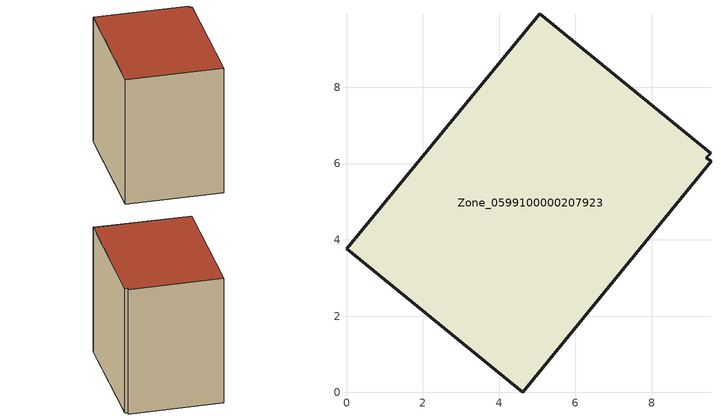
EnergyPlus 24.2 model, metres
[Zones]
Zone_0599100000207923
 floor ground (C_G): 0,3.76 5.07,9.93 9.54,6.28 9.44,6.15 9.55,6.05 4.62,0 z0
 wall outside (C_F): 5.07,9.93 0,3.76 4.62,0 9.55,6.05 9.44,6.15 9.54,6.28 5.07,9.93 z0:8.27
 roof outside (C_R): 4.62,0 9.55,6.05 9.44,6.15 9.54,6.28 5.07,9.93 0,3.76 z8.27
[BUILDING]
Pand.0599100000207923: North Axis=0; Terrain=City; Loads Convergence Tolerance Value=0.04; Temperature Convergence Tolerance Value=0.4; Solar Distribution=FullExterior; Maximum Number of Warmup Days=25; Minimum Number of Warmup Days=1
[Site:Location]
Rotterdam.The.Hague.AP_ZH_NLD Design_Conditions: Latitude=51.96; Longitude=4.45; Time Zone=1; Elevation=-4.5
[SITE:GROUNDTEMPERATURE:BUILDINGSURFACE]
18, 18, 18, 18, 18, 18, 18, 18, 18, 18, 18, 18
[MATERIAL] Thermal Absorptance=0.9; Solar Absorptance=0.7; Visible Absorptance=0.7
Name | Roughness | Thickness | Conductivity | Density | Specific Heat
G.TI.1946-1964 | MediumSmooth | 0.15 | 1 | 540 | 1210
F.TI.1946-1964 | Rough | 0.3 | 0.857143 | 1920 | 840
R.TI.1946-1964 | MediumRough | 0.2 | 0.277778 | 1500 | 1000
[CONSTRUCTION]
C_G: G.TI.1946-1964
C_F: F.TI.1946-1964
C_R: R.TI.1946-1964
[ZONE]
Zone_0599100000207923: Type=1; Multiplier=1; Ceiling Height=Autocalculate; Volume=Autocalculate; Floor Area=autocalculate; Part of Total Floor Area=Yes
[ZONEINFILTRATION:DESIGNFLOWRATE]
Infil_Zone_0599100000207923: Zone or ZoneList or Space or SpaceList=Zone_0599100000207923; Schedule=AlwaysOn; Design Flow Rate Calculation Method=Flow/Area; Flow Rate per Floor Area=0.003; Constant Term Coefficient=1; Temperature Term Coefficient=0; Velocity Term Coefficient=0; Velocity Squared Term Coefficient=0
[HVACTEMPLATE:ZONE:IDEALLOADSAIRSYSTEM]
Zone_0599100000207923: Maximum Heating Supply Air Temperature=50; Minimum Cooling Supply Air Temperature=13; Maximum Heating Supply Air Humidity Ratio=0.0156; Minimum Cooling Supply Air Humidity Ratio=0.0077; Heating Limit=NoLimit; Cooling Limit=NoLimit; Dehumidification Control Type=ConstantSensibleHeatRatio; Cooling Sensible Heat Ratio=0.7; Dehumidification Setpoint=60; Humidification Control Type=None; Humidification Setpoint=30; Outdoor Air Method=None; Outdoor Air Flow Rate per Person=0.00944; Outdoor Air Flow Rate per Zone Floor Area=0; Outdoor Air Flow Rate per Zone=0; Demand Controlled Ventilation Type=None; Outdoor Air Economizer Type=NoEconomizer; Heat Recovery Type=None; Sensible Heat Recovery Effectiveness=0.7; Latent Heat Recovery Effectiveness=0.65
[ZONECONTROL:THERMOSTAT]
ThermostatControl_Zone_0599100000207923: Zone or ZoneList=Zone_0599100000207923; Control Type Schedule=DualSetpointControlType; Control 1=Thermostat_Zone_0599100000207923; Temperature Difference Between Cutout And Setpoint=0
[THERMOSTATSETPOINT:DUALSETPOINT]
Thermostat_Zone_0599100000207923: Heating Setpoint Temperature Schedule=HeatingSetpoint_Zone_0599100000207923; Cooling Setpoint Temperature Schedule=CoolingSetpoint_Zone_0599100000207923
[SCHEDULE:COMPACT]
HeatingSetpoint_Zone_0599100000207923: Through: 12/31, For: AllDays, Until: 24:00, 21
CoolingSetpoint_Zone_0599100000207923: Through: 12/31, For: AllDays, Until: 24:00, 24
DualSetpointControlType: Through: 12/31, For: AllDays, Until: 24:00, 4
AlwaysOn: Through: 12/31, For: AllDays, Until: 24:00, 1
